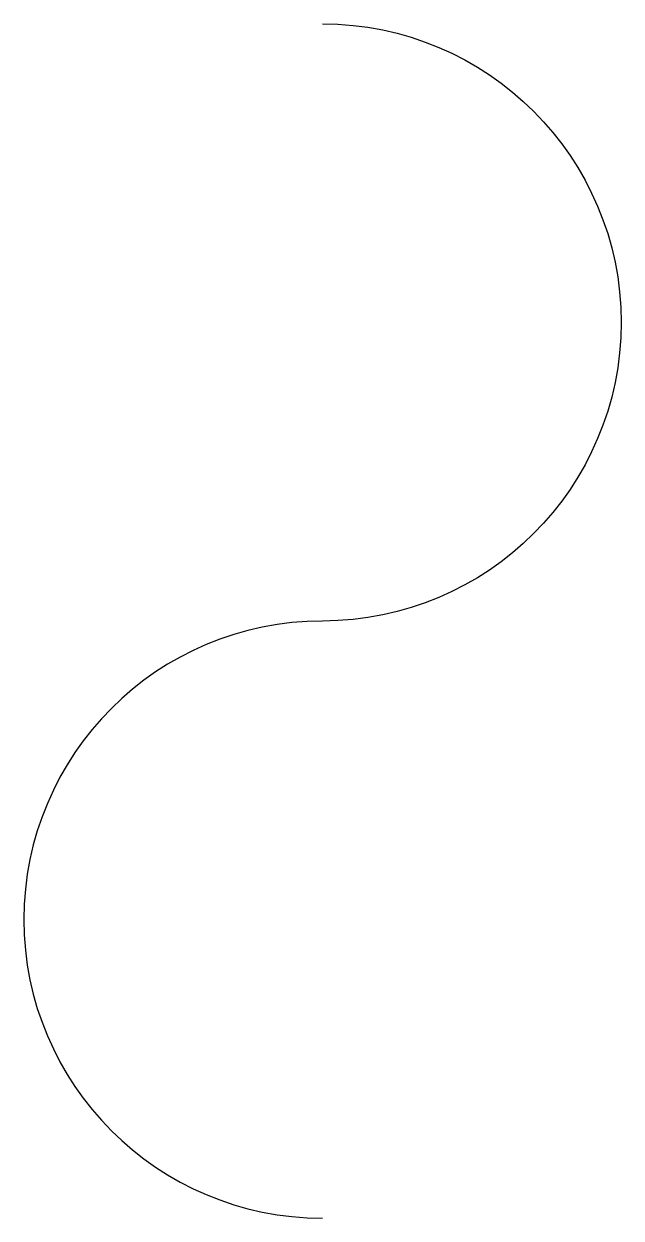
# Model space of a CAD drawing. Extents: x -0.0234 to 0.0234, y -0.0469 to 0.0469.
import ezdxf

# ---------------------------------------------------------------- set-up
doc = ezdxf.new("R2010")
doc.units = 0
doc.header["$MEASUREMENT"] = 0
doc.layers.get('0').update_dxf_attribs({"linetype": 'CONTINUOUS'})

msp = doc.modelspace()

# ---------------------------------------------------------------- linework, layer by layer
at = {"linetype": 'Continuous'}
msp.add_lwpolyline([(0, 0.046875, -1), (0, 0, 1), (0, -0.046875)], format="xyb", dxfattribs=at)

doc.saveas('drawing.dxf')
